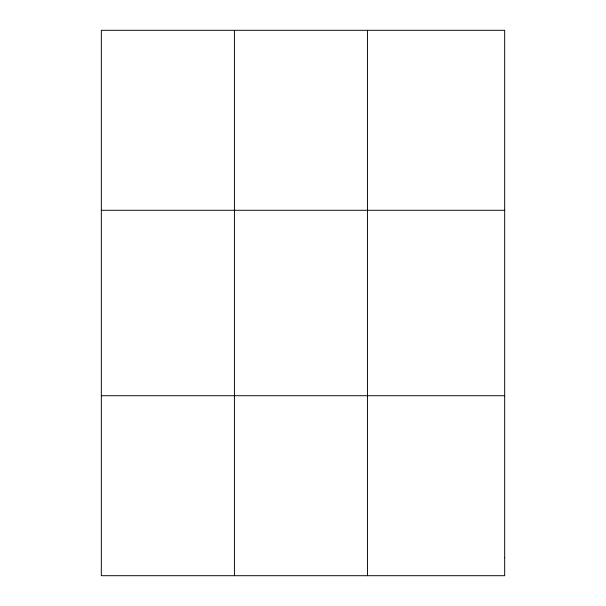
<?xml version="1.0" encoding="UTF-8"?>
<svg xmlns="http://www.w3.org/2000/svg" width="606" height="606" viewBox="0 0 606 606"><rect width="100%" height="100%" fill="white"/><g stroke="black" fill="none" stroke-linecap="round" stroke-linejoin="round"><path stroke-width="0.91" d="M234.431 30.3L234.431 575.7M367.539 30.3L367.539 575.7M101.323 210.282L504.677 210.282M101.323 395.718L504.677 395.718M504.677 557.702L504.677 575.7L101.323 575.7L101.323 30.3L504.677 30.3L504.677 557.702"/></g></svg>
